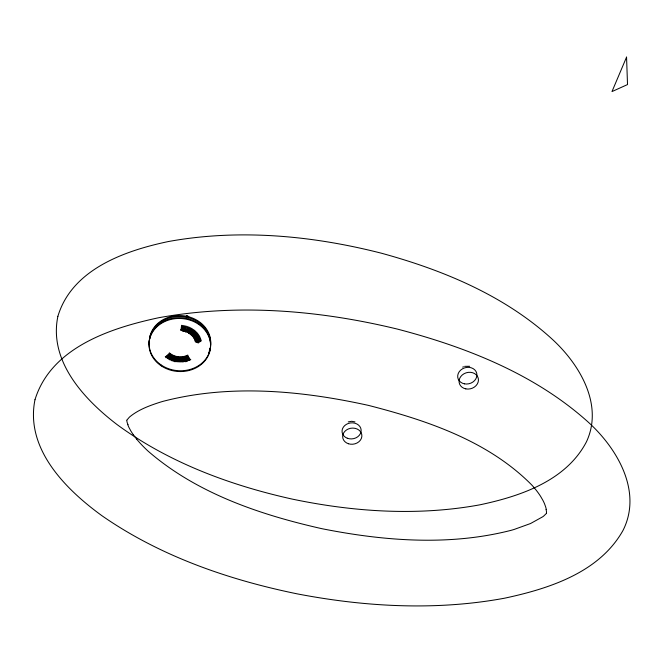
<?xml version="1.0" encoding="UTF-8"?>
<svg xmlns="http://www.w3.org/2000/svg" width="663" height="663" viewBox="0 0 663 663"><rect width="100%" height="100%" fill="white"/><g stroke="black" fill="none" stroke-linecap="round" stroke-linejoin="round"><path stroke-width="0.99" d="M180.609 356.76L180.858 361.998M179.946 361.492L179.955 361.053M178.944 361.957L179.25 356.735M179.93 356.76L179.905 361.998M209.906 349.5L209.964 348.506M209.384 351.191L209.442 350.197M178.993 361.451L179.018 361.02M188.706 317.776L188.789 316.806M186.701 317.287L186.792 316.326L186.278 318.058M181.148 329.238L181.007 330.564L181.571 325.276M178.579 356.677L177.991 361.882L178.082 360.945M182.491 325.367L181.778 330.688L181.944 329.312M149.904 337.044L150.045 336.058M150.393 335.329L150.534 334.343M177.899 356.595L177.038 361.766M183.469 325.5L182.482 330.787M177.013 361.691L177.228 360.399M177.236 356.487L176.051 361.7M182.524 330.298L182.607 329.859M184.438 325.674L183.054 331.193M176.565 356.354L175.015 361.683M176.043 361.534L176.333 360.258M185.4 325.889L183.808 331.152M183.013 331.293L183.328 329.983M175.91 356.197L174.228 361.202M186.353 326.138L184.546 331.243M174.966 361.766L175.322 360.498M175.264 356.006L174.129 359.992L173.242 361.02M187.289 326.428L186.121 330.414L185.217 331.442M183.784 331.003L184.165 329.71M174.626 355.799L173.358 359.744L172.09 360.945L172.645 359.736M188.217 326.751L186.916 330.688L185.706 331.84M174.137 361.111L174.419 360.282M184.438 331.177L184.886 329.901M173.996 355.559L172.604 359.454L171.518 360.307M189.121 327.108L187.695 330.994L186.527 331.931M173.383 355.302L171.858 359.139L170.648 359.943M173.2 360.846L173.681 359.611M190.008 327.505L188.458 331.334L187.157 332.213M185.085 331.376L185.433 330.539M172.778 355.02L171.129 358.799L169.579 359.669M190.869 327.928L189.204 331.699L187.778 332.519M185.532 332.006L186.311 330.365M172.198 354.713L170.424 358.426L168.974 359.114M191.715 328.392L189.925 332.097L188.383 332.843M126.973 419.994L129.268 417.292A29.669 24.548 3.4 0 1 130.18 416.488C138.832 409.527 149.473 405.64 159.916 402.267A150.194 120.583 -1 0 1 163.098 401.322C230.26 383.836 301.474 390.615 368.462 405.391C427.03 420.4 488.358 441.044 531.85 485.076A143.399 112.793 -10.2 0 1 533.582 487.023L534.585 488.217A113.456 89.613 -11.4 0 1 540.552 496.28L542.864 500.275A66.623 52.825 -13.5 0 1 544.588 503.938L545.574 506.673A37.534 29.769 -14.8 0 1 546.213 509.184L546.237 509.341M171.626 354.382L169.728 358.028L168.037 358.7M171.369 360.2L171.982 359.014M192.527 328.881L190.629 332.519L188.972 333.199M186.353 331.84L186.784 331.036M171.071 354.025L169.065 357.606L167.383 358.153M193.323 329.403L191.309 332.967L189.237 333.671M170.474 359.827L170.93 359.056M170.54 353.652L168.419 357.158L166.33 357.705M194.085 329.959L191.963 333.439L190.082 333.97M170.026 353.263L167.797 356.686L165.899 357.067M194.823 330.539L192.602 333.937L190.612 334.384M169.355 359.794L170.35 358.285M187.563 332.412L188.077 331.641M165.253 356.528L167.2 356.18L169.479 352.807M195.527 331.144L193.206 334.459L191.11 334.815M546.196 513.626L543.809 515.955A27.614 22.003 -15.8 0 1 542.773 516.75L530.516 523.538L514.082 529.472A153.02 127.586 -15.2 0 1 511.115 530.325C449.216 546.188 383.786 541.008 321.754 528.66C259.946 514.703 196.903 493.413 148.263 451.288A158.979 137.042 -2.1 0 1 146.034 449.199L144.725 447.923A124.719 106.478 -0.6 0 1 136.694 439.196M168.758 358.973L169.297 358.244M196.198 331.782L193.778 335.006L191.599 335.271M196.836 332.445L194.325 335.569L191.864 335.76M167.93 358.492L168.51 357.788M188.715 333.066L189.303 332.345M197.433 333.124L194.847 336.158L192.485 336.232M189.262 333.423L189.891 332.735M198.005 333.829L195.336 336.763L192.892 336.738M198.527 334.558L195.792 337.384L193.273 337.252M166.032 357.78L167.01 356.793M189.792 333.804L190.455 333.141M199.024 335.304L196.215 338.031L193.629 337.79M165.617 356.885L167.673 354.978M199.472 336.058L196.604 338.685L193.952 338.329M199.886 336.837L196.961 339.348L194.251 338.884M190.787 334.633L191.524 334.019M200.259 337.633L197.276 340.028L194.516 339.456M191.251 335.064L192.013 334.483M200.582 338.437L197.566 340.724L194.748 340.028M200.872 339.249L197.806 341.42L194.955 340.616M201.113 340.078L198.022 342.133L195.137 341.205M195.295 341.859L198.196 342.846L201.303 340.848M192.933 336.24L193.356 336M193.314 336.763L193.745 336.539M462.716 367.111L463.454 366.755M190.778 359.603L189.137 358.824C182.168 362.346 173.109 361.335 167.2 356.18M193.986 337.84L194.45 337.649M348.266 421.892L351.705 421.287L354.97 421.892M464.606 366.349L469.677 366.283M181.148 329.42C188.781 329.917 196.513 335.08 198.196 342.846M186.353 315.414L187.82 315.737M190.016 359.976L188.433 359.164L187.09 355.327M189.162 360.332L187.704 359.479L186.485 355.583M188.292 360.664L186.958 359.76L185.872 355.816M187.505 361.037L186.195 360.009L185.242 356.023M186.502 361.219L185.425 360.233L184.604 356.213M185.814 361.691L184.637 360.423L183.958 356.371M136.711 439.188L133.379 434.82M184.654 361.625L183.842 360.581L183.295 356.495M183.717 361.774L183.038 360.713L182.632 356.603M188.11 356.371L190.298 359.852M188.756 359.039L189.419 360.224M182.764 361.89L181.96 356.686M187.082 359.636L187.621 360.863M186.228 359.876L186.701 361.128M127.81 424.768L127.884 424.95A40.799 34.078 3.1 0 0 129.103 427.743L130.744 430.776A72.557 61.079 1.7 0 0 133.379 434.82M187.737 355.02L189.137 358.824M181.819 361.965L181.289 356.735M185.491 360.515L185.897 361.774M184.471 360.266L184.811 361.55M183.576 360.407L183.85 361.7M182.748 360.945L182.88 361.816M181.819 361.02L181.861 361.459M180.883 361.053L180.908 361.492M546.005 509.424A13.525 10.707 -15.8 0 1 546.42 513.369M128.058 424.685A14.743 12.249 4.3 0 1 126.782 420.259M149.399 344.992A30.738 26.479 4.1 0 1 184.123 316.839A30.738 26.479 4.1 0 1 208.646 353.048M149.54 343.998A30.697 26.454 4.1 0 1 179.764 315.555A30.697 26.454 4.1 0 1 210.652 344.603M34.982 399.723C24.995 448.818 65.736 489.451 102.003 515.764C160.098 556.133 228.196 579.702 297.065 593.833C365.205 606.927 435.889 610.863 504.41 598.233C548.881 588.727 599.236 572.675 622.963 530.508C642.903 491.242 616.756 447.55 587.335 421.32C534.013 373.725 465.708 346.923 397.377 329.088C319.549 310.234 237.735 303.356 158.565 317.759C110.456 328.086 51.076 347.503 34.982 399.723M57.88 316.317C48.523 361.161 84.151 399.416 116.961 424.502C168.675 462.517 230.044 485.291 292.317 499.115C353.802 511.944 417.839 516.237 479.896 504.816C520.281 496.28 566.011 480.899 586.407 441.898C603.769 404.927 579.719 364.6 552.669 339.622C504.85 295.706 443.29 270.123 381.374 253.2C312.14 235.531 239.086 228.677 168.41 241.531C124.917 250.672 71.994 269.186 57.88 316.317M626.552 57.126L611.982 91.577L627.521 84.566L626.552 57.126M348.431 443.746A9.647 8.055 -7.9 0 0 361.824 434.87A9.647 8.055 -7.9 0 0 346.542 429.922A9.647 8.055 -7.9 0 0 348.431 443.746M161.374 365.951A30.821 26.528 4.1 0 0 210.378 348.663A30.821 26.528 4.1 0 0 167.598 320.403A30.821 26.528 4.1 0 0 161.374 365.951M465.807 388.874A9.796 8.279 -15.5 0 0 478.23 378.2A9.796 8.279 -15.5 0 0 462.235 374.985A9.796 8.279 -15.5 0 0 465.807 388.874M464.44 383.836A9.73 8.246 -15.5 0 0 476.697 373.145A9.73 8.246 -15.5 0 0 460.768 370.037A9.73 8.246 -15.5 0 0 464.44 383.836M347.279 438.226A9.589 8.022 -7.8 0 0 361.136 430.03A9.589 8.022 -7.8 0 0 346.359 424.361A9.589 8.022 -7.8 0 0 347.279 438.226M161.465 365.172A30.788 26.512 4.1 0 0 210.411 347.901A30.788 26.512 4.1 0 0 167.689 319.657A30.788 26.512 4.1 0 0 161.465 365.172"/></g></svg>
